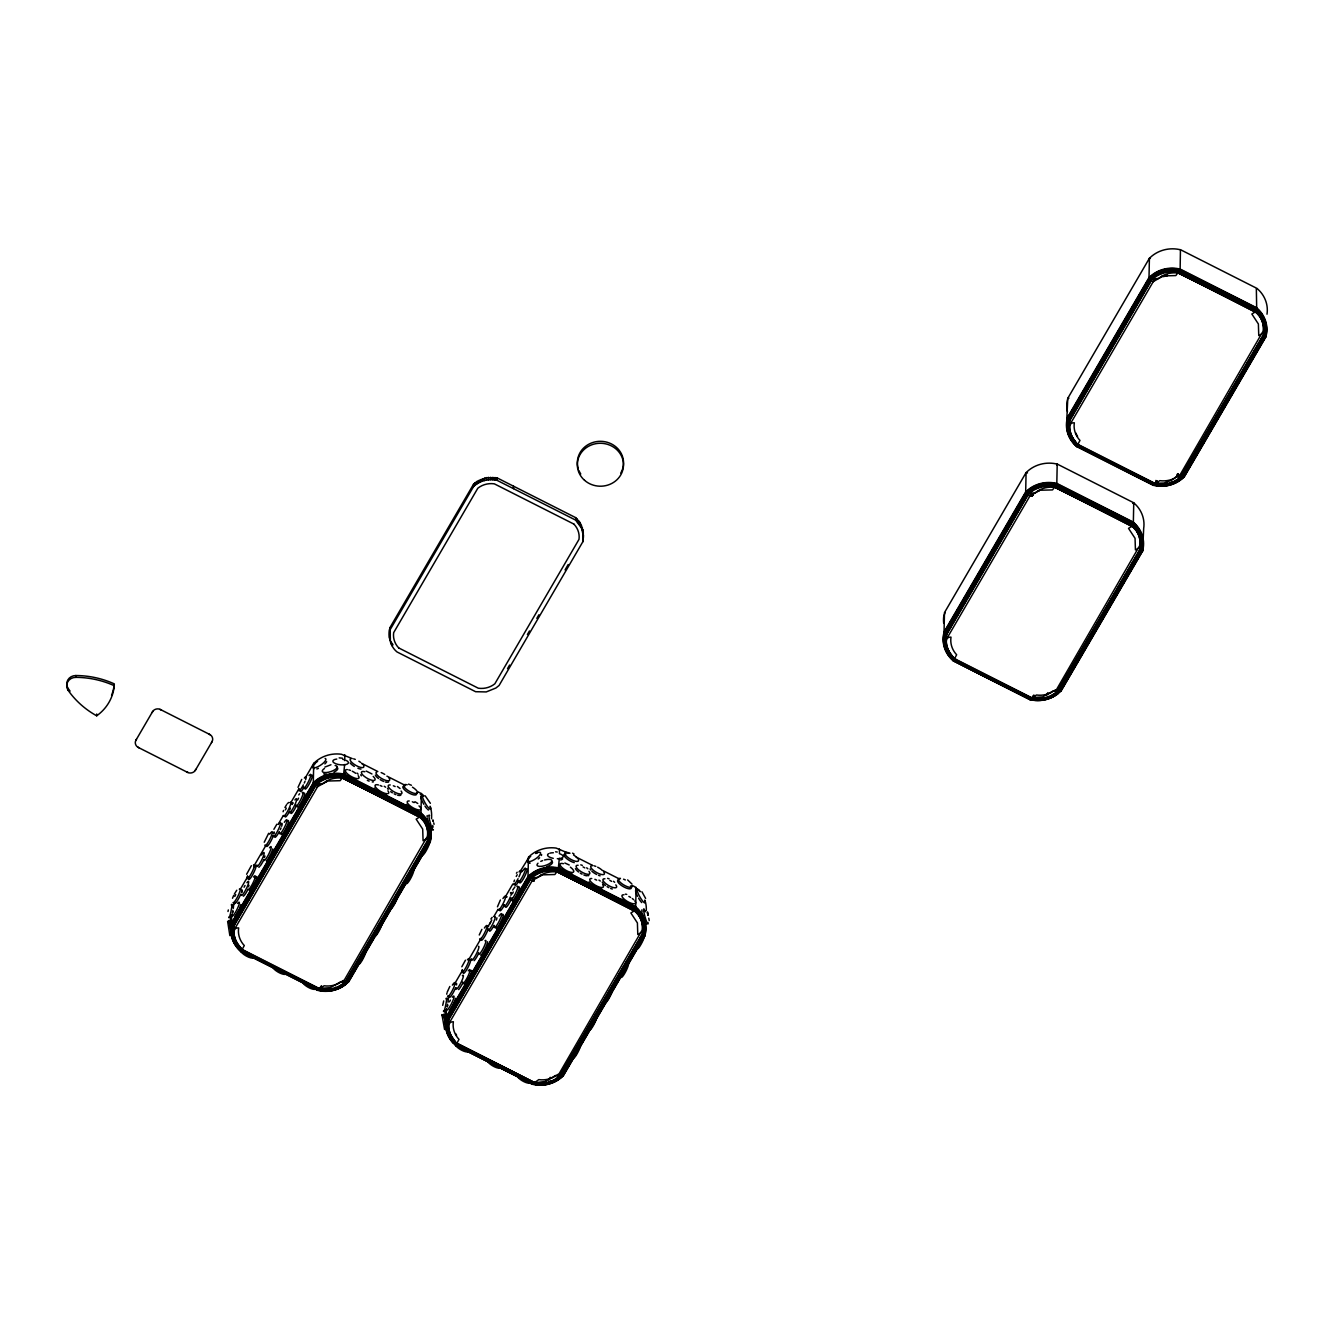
<?xml version="1.0" encoding="UTF-8"?>
<svg xmlns="http://www.w3.org/2000/svg" width="1334" height="1334" viewBox="0 0 1334 1334"><rect width="100%" height="100%" fill="white"/><g stroke="black" fill="none" stroke-linecap="round" stroke-linejoin="round"><path stroke-width="1.5" d="M389.895 627.73C388.161 636.351 389.878 646.106 396.998 651.942L475.621 691.712L486.226 691.929L495.914 688.01L499.099 685.459L582.791 541.837L583.258 531.566L579.723 522.261L575.688 517.642L497.082 477.872L486.476 477.655L476.788 481.574L473.603 484.125L389.895 627.73L390.378 639.436M583.375 537.969L583.258 531.566M68.167 690.362L68.217 688.544A9.055 8.421 1.2 0 1 75.788 675.538A88.444 82.224 1.2 0 1 114.29 683.875L114.257 685.693A45.606 42.388 1.2 0 1 96.698 715.808A87.377 81.241 1.2 0 1 68.167 690.362A9.055 8.421 1.2 0 1 75.755 677.355L75.788 675.538M96.698 715.808L96.732 713.99M231.866 915.007L231.049 925.963A31.349 29.148 1.2 0 0 238.519 949.341L240.97 951.709L317.609 990.345L318.526 988.561L321.394 989.078A28.264 26.28 1.2 0 0 344.039 982.875L346.156 980.99L427.314 841.754L427.847 839.086A28.264 26.28 1.2 0 0 423.995 821.661L419.093 816.041L340.52 777.238A28.264 26.28 1.2 0 0 317.876 783.442L315.758 785.309L313.307 782.708L313.723 763.381L316.275 761.114A31.349 29.148 1.2 0 1 341.371 754.244L352.243 758.596M232.75 932.683L233.283 926.813L316.992 783.208L320.193 780.657L329.998 776.805L340.754 777.088L420.76 817.575C426.897 822.845 430.148 831.499 428.181 839.453L344.489 983.075L337.602 987.627L329.348 989.761L320.727 989.194L240.72 948.707L234.601 940.453L232.766 931.549M232.75 930.698L232.766 929.565M233.317 936.635L233.333 935.501M234.601 940.453L234.634 939.319M236.602 944.038L236.618 942.905M237.836 945.706L236.752 942.671A28.264 26.28 1.2 0 1 234.067 927.23L234.601 924.562L231.699 922.744L313.307 782.708L315.875 780.44A31.349 29.148 1.2 0 1 340.97 773.57L344.455 774.17L420.994 812.906L423.428 815.274A31.349 29.148 1.2 0 1 430.915 838.652L430.265 841.871L348.641 981.907L345.873 984.125A31.032 28.848 1.2 0 1 321.027 990.945L317.609 990.345M239.22 947.273L239.253 946.139M240.72 948.707L240.737 947.574M318.509 781.874L320.21 779.523L320.193 780.657M327.897 777.255L327.914 776.105L330.015 775.654L329.998 776.805M324.996 989.811L325.029 988.661M327.18 989.861L327.197 988.727M329.348 989.761L329.365 988.611M335.634 988.411L335.651 987.26M344.656 764.515L343.205 778.306M344.739 760.647L344.856 754.861L344.272 755.778M342.955 984.392L342.988 983.258M344.489 983.075L344.505 981.924M389.445 638.019L389.528 629.648M389.795 639.97L389.845 637.519M391.045 643.772L391.095 641.321M391.929 645.589L391.979 643.121L393.03 644.872M430.498 830.282L430.265 841.871L426.78 841.637M446.573 1008.837L445.756 1019.793A31.349 29.148 1.2 0 0 453.226 1043.171L455.861 1045.489L532.316 1084.175L535.784 1084.575A30.632 28.481 1.2 0 0 560.313 1077.855L562.765 1075.671L644.272 935.834L644.906 932.733A30.632 28.481 1.2 0 0 637.602 909.888L635.251 907.604L558.913 868.984L555.578 868.401A30.632 28.481 1.2 0 0 531.049 875.121L528.597 877.305L447.09 1017.142L446.456 1020.243A30.632 28.481 1.2 0 0 453.76 1043.071L456.111 1045.356L532.449 1083.975L533.233 1082.391L536.118 1082.908A28.264 26.28 1.2 0 0 558.763 1076.705L560.864 1074.82L642.021 935.584L642.554 932.916A28.264 26.28 1.2 0 0 638.703 915.491L633.8 909.871L555.227 871.069A28.264 26.28 1.2 0 0 532.583 877.272L530.482 879.156L528.014 876.538L528.431 857.212L530.982 854.944A31.349 29.148 1.2 0 1 556.095 848.074L568.801 853.36M447.457 1026.513L447.991 1020.643L531.699 877.038L534.901 874.487L544.706 870.635L555.461 870.919L635.468 911.405C641.604 916.675 644.856 925.329 642.905 933.283L559.196 1076.905A28.948 26.913 1.2 0 1 536.018 1083.441L533.016 1082.908L457.128 1044.522L455.011 1042.454A28.948 26.913 1.2 0 1 448.107 1020.877L448.674 1018.075L529.932 878.656L532.133 876.705A28.948 26.913 1.2 0 1 555.328 870.352L558.329 870.869L634.217 909.271L636.335 911.322A28.948 26.913 1.2 0 1 643.238 932.916L642.671 935.701L561.414 1075.121C554.777 1081.907 544.772 1085.292 535.434 1083.025L455.428 1042.538L449.325 1034.3L447.474 1025.379M447.457 1024.529L447.474 1023.395M451.309 1037.869L451.326 1036.735M452.543 1039.536L452.576 1038.402M389.845 630.198L473.553 486.577L473.603 484.125M473.553 486.577L475.071 485.243L475.121 482.791M475.071 485.243L476.722 484.025L476.788 481.574M476.722 484.025L478.506 482.941L478.556 480.473M478.506 482.941L480.373 481.991L480.423 479.54M480.373 481.991L482.324 481.207L482.374 478.756M482.324 481.207L484.359 480.573L484.409 478.122M484.359 480.573L486.426 480.107L486.476 477.655M486.426 480.107L488.544 479.823L488.594 477.355M488.544 479.823L490.679 479.69L490.729 477.238M583.375 536.001L581.607 528.264L575.638 520.093L497.032 480.323L492.83 479.74L492.88 477.272M494.964 479.94L495.014 477.489M497.032 480.323L497.082 477.872M513.473 488.644L513.523 486.176M544.055 1083.592L544.072 1082.441M546.19 1083.308L546.223 1082.157M553.36 870.535L553.377 869.384L551.209 869.151M550.342 1082.241L550.358 1081.09M559.363 858.346L557.912 872.136M559.48 852.543L559.33 848.974M555.995 1079.456L556.011 1078.306M575.638 520.093L575.688 517.642M577.105 521.511L577.155 519.043M578.456 523.061L578.522 520.61M579.673 524.712L579.723 522.261M580.724 526.446L580.774 523.995M581.607 528.264L581.657 525.813M582.324 530.148L582.374 527.68M582.858 532.066L582.908 529.615M582.791 541.837L583.425 535.518M583.175 539.937L583.225 537.485M635.468 911.405L635.501 910.255M640.67 917.825L640.687 916.675L642.321 921.544M641.571 919.643L641.604 918.509M645.172 926.046L644.972 935.701L563.348 1075.738L560.797 1078.005A31.349 29.148 1.2 0 1 535.701 1084.876M945.106 641.904L945.656 636.035L1029.364 492.413L1032.549 489.878L1042.354 486.026L1053.11 486.31L1133.116 526.78C1139.253 532.066 1142.521 540.72 1140.553 548.674L1056.845 692.296L1049.975 696.848L1041.704 698.966L1033.083 698.399L953.076 657.929L946.973 649.675L945.122 640.754M945.106 639.92L945.122 638.769M945.673 645.856L945.689 644.706M946.973 649.675L946.99 648.524M948.958 653.26L948.991 652.109M950.192 654.927L949.108 651.876A28.264 26.28 1.2 0 1 946.44 636.451L946.973 633.767L944.055 631.949L944.472 612.623L1026.079 472.603L1028.631 470.335A31.349 29.148 1.2 0 1 1053.743 463.448L1057.212 464.065L1133.75 502.785L1136.201 505.169A31.349 29.148 1.2 0 1 1143.672 528.531L1142.621 551.092L1061.014 691.112L1058.246 693.346A31.032 28.848 1.2 0 1 1033.383 700.167M951.592 656.495L951.609 655.344M953.076 657.929L953.11 656.778M1040.253 486.476L1040.27 485.326L1042.388 484.876L1042.354 486.026M1037.368 699.033L1037.385 697.882M1039.536 699.083L1039.553 697.932M1041.704 698.966L1041.721 697.832M1047.99 697.615L1048.024 696.481M1056.845 692.296L1056.861 691.145M1068.617 429.548L1068.984 421.694L1152.676 278.072L1155.878 275.538L1165.683 271.686L1176.438 271.969L1256.445 312.439C1262.581 317.725 1265.833 326.38 1263.882 334.334L1180.173 477.956L1173.286 482.508L1165.032 484.626L1156.411 484.075L1076.405 443.588L1071.202 437.168L1068.651 428.397M1068.984 421.694L1069.001 420.56M1069.001 431.516L1069.018 430.365M1155.878 275.538L1155.911 274.387L1154.227 275.604M1161.53 272.753L1161.564 271.602L1159.58 272.386M1165.683 271.686L1165.699 270.535L1167.85 270.252L1167.817 271.402M1167.167 484.342L1167.2 483.208M1171.319 483.275L1171.335 482.141M1175.187 481.574L1175.204 480.423M1178.656 479.273L1178.672 478.122M1262.564 320.694L1262.581 319.543L1263.298 322.578M1266.033 332.883L1265.949 336.752L1184.325 476.788L1181.774 479.056A31.349 29.148 1.2 0 1 1156.678 485.926L1153.193 485.309L1076.655 446.59L1074.22 444.205A31.349 29.148 1.2 0 1 1066.733 420.844L1067.784 398.299L1149.408 258.262L1151.959 255.995A31.349 29.148 1.2 0 1 1177.072 249.125L1180.54 249.725L1257.078 288.461L1259.529 290.829A31.349 29.148 1.2 0 1 1267 314.207M647.824 915.374L647.89 914.124M647.924 913.573L647.657 912.022M431.566 818.692L431.549 817.225M647.89 914.324L647.924 913.356M433.116 821.544L433.183 820.493M228.748 917.175C229.231 921.577 233.567 900.417 231.266 904.986M443.455 1011.005C443.955 1015.407 448.274 994.247 445.973 998.816M321.561 985.809L320.644 989.111L318.526 988.561L242.838 950.275C237.185 946.973 228.481 927.18 238.653 927.914A23.645 21.978 1.2 0 0 244.289 945.539L242.054 949.708L236.101 941.454M557.128 871.469L554.877 871.819A24.145 22.445 1.2 0 0 540.97 875.037L537.619 877.322L533.867 877.839L534.217 880.807L531.666 880.89L542.354 874.854L554.877 874.52L557.128 871.469L636.351 912.189A24.145 22.445 1.2 0 1 642.104 930.182L557.762 1076.104L555.661 1075.487L544.972 1081.507L534.367 1082.808L457.545 1044.105C451.909 1040.62 443.171 1021.611 453.36 1021.744A23.645 21.978 1.2 0 0 458.996 1039.369L456.762 1043.555L450.809 1035.284M1033.933 695.014L1033.016 698.332L1030.882 697.782L955.194 659.496C949.491 656.028 940.87 636.451 951.009 637.135A23.645 21.978 1.2 0 0 956.645 654.761L954.427 658.929L948.457 650.659M229.865 935.618L227.614 921.294M444.572 1029.464L441.954 1014.557L442.605 1016.158M446.356 1029.181L443.722 1014.274L446.006 1025.029M645.289 923.461L644.956 925.963M445.406 1009.971L445.189 1012.873L446.34 1009.871M430.232 832.133L430.398 831.099M446.74 994.18L446.907 993.18M230.965 914.407L230.482 919.043L231.632 916.041M233.283 908.421L233.767 903.785L232.616 906.77M447.991 1002.251L448.474 997.615L447.724 999.183M320.894 986.326L319.827 988.377L330.265 987.677L340.937 981.641L343.055 982.274L343.388 980.49L338.219 983.692A24.145 22.445 1.2 0 1 324.062 985.793L319.66 988.978M557.762 1076.104L558.096 1074.32L552.926 1077.522A24.145 22.445 1.2 0 1 538.769 1079.623L534.367 1082.808M1033.25 695.548L1032.182 697.582L1042.621 696.898L1053.31 690.862L1055.411 691.496L1055.761 689.695L1050.592 692.913A24.145 22.445 1.2 0 1 1036.418 694.997L1032.016 698.182M563.348 1075.738L560.413 1074.57L641.487 935.467L644.972 935.701L645.623 932.483A31.349 29.148 1.2 0 0 638.136 909.104L635.701 906.736L559.163 868L555.678 867.4A31.349 29.148 1.2 0 0 530.582 874.27L528.014 876.538L446.406 1016.575L449.325 1018.392L448.774 1021.06A28.264 26.28 1.2 0 0 451.459 1036.501L452.643 1038.486M1184.325 476.788L1181.39 475.621L1262.464 336.518L1265.949 336.752L1266.6 333.517A31.349 29.148 1.2 0 0 1259.113 310.155L1256.678 307.77L1180.14 269.051L1176.655 268.434A31.349 29.148 1.2 0 0 1151.559 275.321L1149.008 277.589L1067.383 417.609L1070.302 419.443L1069.751 422.111A28.264 26.28 1.2 0 0 1072.436 437.535L1077.755 444.589L1079.973 440.42A23.645 21.978 1.2 0 1 1074.337 422.795C1064.165 422.061 1072.886 441.837 1078.522 445.156L1154.21 483.442L1156.328 483.992L1157.245 480.69M227.997 911.506L228.314 909.955M232.5 912.356L232.916 910.355M442.705 1005.336L443.705 1000.934M447.207 1006.186L447.624 1004.185M497.449 906.82L500.383 900M343.055 982.274L427.397 836.351A24.145 22.445 1.2 0 0 421.644 818.359L342.421 777.639L340.17 780.69L327.647 781.024L316.958 787.06L319.159 784.008L322.911 783.492L326.263 781.207A24.145 22.445 1.2 0 1 340.17 777.989L342.421 777.639M1055.411 691.496L1139.753 545.573A24.145 22.445 1.2 0 0 1134 527.58L1054.794 486.843L1052.526 489.911L1040.003 490.228L1029.331 496.265L1031.515 493.23L1035.267 492.713L1038.619 490.428A24.145 22.445 1.2 0 1 1052.543 487.21L1054.794 486.843M1156.578 481.207L1155.511 483.258L1163.898 483.041L1171.719 480.19L1176.638 476.521L1178.739 477.155L1263.081 331.232A24.145 22.445 1.2 0 0 1257.328 313.24L1178.105 272.503L1175.854 275.571L1163.331 275.905L1152.659 281.924L1154.844 278.889L1158.596 278.372L1161.947 276.088A24.145 22.445 1.2 0 1 1175.854 272.87L1178.105 272.503M264.232 842.238L268.668 833.283M298.016 787.36L301.717 779.406M136.485 739.253L135.384 741.637A6.086 5.67 1.2 0 0 136.935 746.49L139.27 747.94M211.489 742.638L212.59 740.253A6.086 5.67 1.2 0 0 211.039 735.384L208.704 733.95M1055.561 487.51L1056.811 483.392L1057.212 464.065L1056.628 464.999M1178.889 273.187L1180.14 269.051L1180.44 249.825M1177.639 473.67L1176.638 476.521L1177.822 473.803M232.516 898.266L233.65 895.498M246.623 874.254L251.359 865.666M283.091 811.722L283.575 810.422M447.224 992.096L449.841 986.476M479.256 935.001L481.874 929.381M1178.339 473.87L1178.739 477.155L1179.073 475.371L1173.903 478.572A24.145 22.445 1.2 0 1 1159.746 480.657L1155.344 483.858L1156.328 483.992L1155.894 480.44M461.814 966.783L465.449 960.197M548.891 1080.09L550.175 1077.305M1046.54 695.481L1047.824 692.679M273.887 829.314L276.872 824.195M152.043 712.556L153.593 710.405A6.086 5.67 1.2 0 1 158.813 708.971L161.381 710.005M195.931 769.318L194.38 771.486A6.086 5.67 1.2 0 1 189.161 772.92L186.593 771.886M234.35 894.08L236.752 890.245M284.926 807.52L286.493 804.836M1061.014 691.112L1058.079 689.961L1139.153 550.859L1142.621 551.092L1143.271 547.857A31.349 29.148 1.2 0 0 1135.801 524.495L1133.35 522.111L1056.811 483.392L1053.326 482.775A31.349 29.148 1.2 0 0 1028.231 489.661L1025.679 491.929L944.055 631.949L943.405 635.184A31.349 29.148 1.2 0 0 950.892 658.546L953.326 660.93L1029.865 699.65L1030.882 697.782L1033.767 698.299A28.264 26.28 1.2 0 0 1056.411 692.079L1058.512 690.212L1139.67 550.975L1140.22 548.291A28.264 26.28 1.2 0 0 1136.351 530.882L1131.449 525.246L1052.876 486.46A28.264 26.28 1.2 0 0 1030.232 492.663L1028.13 494.53L1025.679 491.929L1026.079 472.603L1027.514 472.97M135.718 740.57L152.81 711.239M195.164 770.635L212.256 741.32M240.47 889.061L247.79 876.488M254.077 865.716L265.583 845.973M278.139 824.429L283.375 815.458M290.695 802.885L299.066 788.527M305.353 777.755L313.723 763.381L315.141 763.765M235.351 927.78L319.159 784.008M507.52 668.651L509.605 665.049M527.397 634.534L529.481 630.949M536.818 618.376L538.903 614.791M565.066 569.901L568.201 564.515M345.706 980.74L348.391 981.907L429.965 841.954L430.599 838.786A31.032 28.848 1.2 0 0 423.195 815.658L420.794 813.306L344.339 774.637L340.92 774.037A31.032 28.848 1.2 0 0 316.075 780.84L313.557 783.075L231.999 923.011L231.349 926.196A31.032 28.848 1.2 0 0 238.753 949.324L241.154 951.659L243.522 950.091L242.288 949.441M454.144 984.675L462.514 970.318M468.784 959.546L481.341 938.002M487.627 927.23L491.812 920.06M493.897 916.458L498.082 909.288M505.403 896.715L512.74 884.142M520.06 871.586L529.014 857.278M450.058 1021.611L533.867 877.839L531.666 880.89L534.217 880.807M1071.035 422.661L1154.844 278.889M947.707 637.002L1031.515 493.23L1031.866 496.198M1060.747 691.112L1142.321 551.175L1142.955 547.991A31.032 28.848 1.2 0 0 1135.551 524.862L1133.15 522.528L1056.695 483.842L1053.293 483.242A31.032 28.848 1.2 0 0 1028.431 490.062L1025.929 492.279L944.355 632.233L943.722 635.401A31.032 28.848 1.2 0 0 951.125 658.529L953.527 660.88L1029.965 699.55L1033.433 699.95A30.632 28.481 1.2 0 0 1057.979 693.23L1060.43 691.062L1141.937 551.209L1142.554 548.107A30.632 28.481 1.2 0 0 1135.251 525.279L1132.899 522.995L1056.561 484.375L1053.226 483.775A30.632 28.481 1.2 0 0 1028.697 490.512L1026.246 492.68L944.739 632.533L944.105 635.634A30.632 28.481 1.2 0 0 951.409 658.462L953.76 660.747L1030.098 699.366M512.656 890.061L514.957 886.877M532.316 1084.175L455.678 1045.539L458.229 1043.922L535.351 1082.941L534.384 1082.691M1153.293 485.209L1154.21 483.442L1157.095 483.959A28.264 26.28 1.2 0 0 1179.74 477.739L1181.841 475.871L1262.998 336.635L1263.531 333.967A28.264 26.28 1.2 0 0 1259.68 316.542L1254.777 310.922L1176.204 272.119A28.264 26.28 1.2 0 0 1153.56 278.322L1151.459 280.19L1149.008 277.589L1149.408 258.262L1150.375 258.446M298.766 794.914L299.6 793.763M418.743 816.525L420.994 812.906L421.394 793.58L417.759 791.746M516.425 873.236L517.142 872.236M490.862 919.043L492.196 917.325M633.45 910.355L635.701 906.736L636.101 887.41L632.466 885.576M1254.427 311.389L1256.678 307.77L1256.345 288.844M1131.099 525.729L1133.35 522.111L1133.75 502.785L1132.683 503.468M287.21 803.835L288.644 802.468M1031.582 495.998L1033.083 494.681L1030.849 494.914M420.327 794.264L421.394 793.58L423.828 795.964M635.368 887.81L638.552 889.795A31.349 29.148 1.2 0 1 640.237 891.746A7.854 1.567 60.4 0 0 637.352 891.229A7.854 1.567 60.4 0 0 642.905 901.35A7.854 1.567 60.4 0 0 644.822 900.05M419.927 816.842L416.158 819.143L422.695 829.098L423.078 840.737L426.847 838.502M1255.611 311.722L1251.859 314.024L1258.379 323.979L1258.762 335.618L1262.548 333.367M535.851 853.577L537.619 852.493M1132.283 526.046L1128.531 528.364L1135.051 538.319L1135.434 549.958L1139.219 547.707M634.634 910.672L630.882 912.973L637.402 922.928L637.785 934.567L641.571 932.333M324.896 767.05L330.965 764.766M1076.655 446.59L1079.206 444.972L1077.972 444.322M1163.431 276.371L1167.4 275.288L1165.382 275.421M953.326 660.93L955.878 659.313L954.644 658.663M945.156 612.506L943.822 615.858A31.349 29.148 1.2 0 0 943.722 623.378M1163.331 275.905L1165.382 275.738M1161.347 276.538L1162.564 276.455M1038.019 490.862L1039.236 490.779M325.663 781.657L326.88 781.574M540.37 875.488L541.587 875.404M1068.951 398.166L1067.784 398.299L1067.133 401.517A31.349 29.148 1.2 0 0 1067.467 411.522M490.679 479.69L492.83 479.74M339.153 757.879L342.521 758.212M555.561 851.792L557.245 852.042M231.582 935.851L229.014 920.443L231.299 931.199M1029.865 699.65L1033.35 700.267A31.349 29.148 1.2 0 0 1058.446 693.38M532.216 1084.275L535.734 1084.775A31.032 28.848 1.2 0 0 560.597 1077.955L563.098 1075.738L644.672 935.784L645.306 932.616A31.032 28.848 1.2 0 0 637.902 909.488L635.501 907.137L559.046 868.467L555.628 867.867A31.032 28.848 1.2 0 0 530.782 874.67L528.264 876.905L446.707 1016.841L446.056 1020.026A31.032 28.848 1.2 0 0 453.46 1043.155M625.363 894.13L626.747 894.397M1032.032 698.066L1033.016 698.332L1032.182 697.582M319.676 988.861L320.644 989.111L319.827 988.377M580.774 864.849L582.324 865.349M607.587 878.339L609.138 878.839M408.554 784.125L411.439 785.259M366.216 771.052L371.969 773.97M564.849 863.015L569.218 864.982M1070.302 419.443L1151.459 280.19M946.973 633.767L1028.13 494.53M449.325 1018.392L530.482 879.156M234.601 924.562L315.758 785.309M1249.241 307.637L1256.478 311.306M576.188 857.095L592.529 865.366M601.601 869.951L619.76 879.139M361.481 763.265L377.822 771.536M386.893 776.121L405.052 785.309M159.963 709.288L210.122 734.667M137.852 747.223L188.011 772.603M456.995 1043.271L458.229 1043.922M1155.461 483.525L1156.328 483.992L1155.511 483.258M1032.149 697.865L1033.016 698.332M319.776 988.661L320.644 989.111M572.569 853.143L574.054 853.977M414.924 801.701L417.792 803.485M425.196 795.831L430.382 803.318M627.63 879.923L631.932 884.025M598.933 880.09L600.317 881.024M397.399 786.51L400.067 788.544M384.225 786.26L385.609 787.193M613.49 881.29L614.674 882.274M586.677 867.8L587.86 868.784M573.937 524.112L494.347 483.842A20.56 19.11 1.2 0 0 477.822 488.211L393.663 632.649A20.56 19.11 1.2 0 0 398.716 647.924M398.699 647.924L478.306 688.211A20.56 19.11 1.2 0 0 494.831 683.825L578.989 539.386A20.56 19.11 1.2 0 0 573.92 524.129M1076.838 446.54L1074.437 444.205A31.032 28.848 1.2 0 1 1067.033 421.06L1067.684 417.892L1149.241 277.939L1151.759 275.721A31.032 28.848 1.2 0 1 1176.605 268.901L1180.023 269.501L1256.478 308.187L1258.879 310.522A31.032 28.848 1.2 0 1 1266.283 333.667L1265.649 336.835L1184.075 476.788L1181.574 479.006A31.032 28.848 1.2 0 1 1156.711 485.826M357.078 773.086L358.112 774.187M452.726 1038.602L455.278 1042.104M641.904 891.712L645.606 898.416M1071.786 436.318L1073.703 439.92M647.14 912.356L648.024 915.157M432.866 819.86L433.317 821.327M433.733 822.861L434.084 824.329M1076.255 443.138L1074.87 441.271M952.926 657.479L950.375 653.977M240.57 948.257L239.186 946.39M648.791 918.159L649.224 920.56M543.738 1083.792A7.854 2.751 -17.7 0 1 540.37 1083.958M580.74 1044.739A7.854 1.334 -63.2 0 1 576.938 1054.043A7.854 1.334 -63.2 0 1 573.27 1057.562M578.622 1046.24A7.854 1.334 -63.2 0 1 578.006 1047.857M576.321 1051.492A7.854 1.334 -63.2 0 1 575.354 1053.243M573.487 1056.061A7.854 1.334 -63.2 0 1 572.736 1056.928M544.539 859.98A7.854 2.751 -17.7 0 1 551.876 861.33A7.854 2.751 -17.7 0 1 541.837 866.283A7.854 2.751 -17.7 0 1 537.986 863.215M540.77 861.397A7.854 2.751 -17.7 0 1 542.588 860.613M551.542 861.247A7.854 2.751 -17.7 0 1 546.873 866.733M601.701 1007.57A7.854 1.334 -63.2 0 1 600.784 1009.404M598.849 1012.723A7.854 1.334 -63.2 0 1 597.949 1013.973M569.501 1061.931A7.854 1.334 -63.2 0 1 568.551 1063.498M596.915 1016.691A7.854 1.334 -63.2 0 1 593.113 1025.996A7.854 1.334 -63.2 0 1 589.445 1029.514M592.496 1023.445A7.854 1.334 -63.2 0 1 591.529 1025.196M612.523 990.312A7.854 1.334 -63.2 0 1 608.871 998.649A7.854 1.334 -63.2 0 1 605.303 1002.701M607.287 997.849A7.854 1.334 -63.2 0 1 606.32 999.416M644.055 934.984A7.854 1.334 -63.2 0 1 641.22 944.005A7.854 1.334 -63.2 0 1 637.202 947.423M639.136 944.055A7.854 1.334 -63.2 0 1 638.169 945.623M627.497 963.882A7.854 1.334 -63.2 0 1 626.613 969.751A7.854 1.334 -63.2 0 1 621.177 977.405M625.813 967.167A7.854 1.334 -63.2 0 1 621.294 975.371M620.527 976.238A7.854 1.334 -63.2 0 1 619.943 976.655M559.296 853.627A7.854 2.885 6.1 0 1 563.081 856.862A7.854 2.885 6.1 0 1 557.295 858.729M553.26 858.346A7.854 2.885 6.1 0 1 548.607 853.66M549.858 853.176A7.854 2.885 6.1 0 1 553.377 852.76M562.681 858.896A7.854 2.885 6.1 0 1 560.647 859.996M535.768 853.21A7.854 2.435 -33.4 0 1 540.42 854.06A7.854 2.435 -33.4 0 1 532.199 860.764A7.854 2.435 -33.4 0 1 527.53 859.913M528.214 858.829A7.854 2.435 -33.4 0 1 530.682 856.378M541.621 854.61A7.854 2.435 -33.4 0 1 541.371 855.494M539.62 857.762A7.854 2.435 -33.4 0 1 538.219 859.013M530.148 863.148A7.854 2.435 -33.4 0 1 529.098 863.165M528.447 862.848A7.854 2.435 -33.4 0 1 528.481 861.347M445.139 1018.776A7.854 1.267 66.8 0 1 444.222 1014.79M444.339 1014.274A7.854 1.267 66.8 0 1 445.222 1014.69M446.273 1016.425A7.854 1.267 66.8 0 1 446.323 1013.523M530.448 1082.808A7.854 2.568 30.2 0 1 523.745 1081.574A7.854 2.568 30.2 0 1 517.108 1076.054M529.498 1081.724A7.854 2.568 30.2 0 1 528.064 1081.457M526.38 1080.907A7.854 2.568 30.2 0 1 524.596 1080.09M521.16 1077.955A7.854 2.568 30.2 0 1 519.726 1076.771M570.402 867.167A7.854 2.568 30.2 0 1 572.136 872.469A7.854 2.568 30.2 0 1 561.564 867.117A7.854 2.568 30.2 0 1 563.498 863.682M571.986 873.87A7.854 2.568 30.2 0 1 570.869 873.92M567.767 873.103A7.854 2.568 30.2 0 1 565.966 872.286M560.013 867.817A7.854 2.568 30.2 0 1 559.129 865.916M634.801 900.884A7.854 2.568 30.2 0 1 632.7 903.668A7.854 2.568 30.2 0 1 623.462 898.482A7.854 2.568 30.2 0 1 623.945 894.797M628.848 896.415A7.854 2.568 30.2 0 1 630.632 897.415M632.283 898.549A7.854 2.568 30.2 0 1 633.717 899.733M631.332 905.036A7.854 2.568 30.2 0 1 629.648 904.469M627.864 903.668A7.854 2.568 30.2 0 1 621.911 899.199M631.982 885.493A7.854 2.568 30.2 0 1 623.445 884.759A7.854 2.568 30.2 0 1 620.46 878.356M623.562 879.173A7.854 2.568 30.2 0 1 625.363 879.973M630.448 885.926A7.854 2.568 30.2 0 1 624.379 887.227A7.854 2.568 30.2 0 1 618.492 879.873M615.791 884.859A7.854 2.568 30.2 0 1 613.69 887.66A7.854 2.568 30.2 0 1 604.452 882.458A7.854 2.568 30.2 0 1 604.936 878.773M609.838 880.39A7.854 2.568 30.2 0 1 611.622 881.39M612.323 889.011A7.854 2.568 30.2 0 1 610.639 888.461M608.854 887.644A7.854 2.568 30.2 0 1 607.07 886.643M605.403 885.509A7.854 2.568 30.2 0 1 602.234 882.124M467.85 1051.892A7.854 2.568 30.2 0 1 460.063 1049.308A7.854 2.568 30.2 0 1 454.994 1043.938M466.166 1050.208A7.854 2.568 30.2 0 1 459.263 1046.706M578.406 859.546A7.854 2.568 30.2 0 1 573.453 860.613A7.854 2.568 30.2 0 1 565.032 854.294A7.854 2.568 30.2 0 1 570.002 853.226M573.57 855.027A7.854 2.568 30.2 0 1 577.739 858.496M574.27 862.648A7.854 2.568 30.2 0 1 563.965 854.894M564.215 854.277A7.854 2.568 30.2 0 1 566.016 853.877M500.734 1067.834A7.854 2.568 30.2 0 1 492.246 1065.599A7.854 2.568 30.2 0 1 487.427 1059.58M500.9 1066.7A7.854 2.568 30.2 0 1 491.446 1062.998M490.012 1061.814A7.854 2.568 30.2 0 1 488.928 1060.647M602.618 884.609A7.854 2.568 30.2 0 1 600.517 887.393A7.854 2.568 30.2 0 1 591.279 882.208A7.854 2.568 30.2 0 1 591.762 878.506M594.881 879.323A7.854 2.568 30.2 0 1 596.665 880.14M601.701 888.961A7.854 2.568 30.2 0 1 597.465 888.194M593.897 886.376A7.854 2.568 30.2 0 1 592.246 885.259M589.728 882.908A7.854 2.568 30.2 0 1 589.061 881.874M588.978 871.369A7.854 2.568 30.2 0 1 586.877 874.17A7.854 2.568 30.2 0 1 577.639 868.984A7.854 2.568 30.2 0 1 578.122 865.282M583.025 866.9A7.854 2.568 30.2 0 1 584.809 867.9M588.761 875.387A7.854 2.568 30.2 0 1 588.061 875.738M586.943 875.788A7.854 2.568 30.2 0 1 583.842 874.971M582.041 874.154A7.854 2.568 30.2 0 1 580.257 873.153M578.606 872.019A7.854 2.568 30.2 0 1 575.421 868.634M603.602 871.702A7.854 2.568 30.2 0 1 601.501 874.487A7.854 2.568 30.2 0 1 592.263 869.301A7.854 2.568 30.2 0 1 592.746 865.599M594.197 865.866A7.854 2.568 30.2 0 1 595.864 866.416M597.649 867.217A7.854 2.568 30.2 0 1 601.1 869.351M600.133 875.838A7.854 2.568 30.2 0 1 598.466 875.287M596.682 874.47A7.854 2.568 30.2 0 1 591.812 871.169M590.729 870.001A7.854 2.568 30.2 0 1 590.045 868.968M641.704 902.584A7.854 1.567 60.4 0 1 638.569 898.149M637.585 896.365A7.854 1.567 60.4 0 1 636.835 890.512M510.388 892.913A7.854 1.334 -63.2 0 1 510.905 895.381M510.305 896.998A7.854 1.334 -63.2 0 1 505.786 905.202A7.854 1.334 -63.2 0 1 504.102 904.936M511.889 897.799A7.854 1.334 -63.2 0 1 507.804 905.419A7.854 1.334 -63.2 0 1 505.553 906.703M519.059 871.886A7.854 1.334 -63.2 0 1 518.959 876.888M518.059 878.722A7.854 1.334 -63.2 0 1 513.407 884.008M513.94 881.691A7.854 1.334 -63.2 0 1 514.54 880.073M516.241 876.455A7.854 1.334 -63.2 0 1 517.208 874.704M518.676 881.29A7.854 1.334 -63.2 0 1 515.141 883.842M521.411 871.819A7.854 1.334 -63.2 0 1 522.361 871.452M504.419 904.952A7.854 1.334 -63.2 0 1 499.917 909.271M506.186 897.248A7.854 1.334 -63.2 0 1 507.137 896.882M502.935 898.566A7.854 1.334 -63.2 0 1 505.586 897.215A7.854 1.334 -63.2 0 1 501.534 906.47A7.854 1.334 -63.2 0 1 498.182 909.438M522.845 870.702A7.854 1.334 -63.2 0 1 525.413 869.718A7.854 1.334 -63.2 0 1 520.794 879.606A7.854 1.334 -63.2 0 1 518.226 880.607M526.096 869.384A7.854 1.334 -63.2 0 1 524.329 877.088A7.854 1.334 -63.2 0 1 519.826 881.407M648.007 922.411A7.854 0.884 74.7 0 1 645.172 917.375A7.854 0.884 74.7 0 1 644.272 909.388M644.756 910.388A7.854 0.884 74.7 0 1 645.306 911.789M646.323 923.862A7.854 0.884 74.7 0 1 645.156 922.878M644.022 919.76A7.854 0.884 74.7 0 1 643.455 917.842M642.921 915.858A7.854 0.884 74.7 0 1 642.454 913.957M642.121 912.239A7.854 0.884 74.7 0 1 641.854 909.855M494.264 916.825A7.854 1.334 -63.2 0 1 492.479 924.529A7.854 1.334 -63.2 0 1 487.977 928.831M489.761 924.095A7.854 1.334 -63.2 0 1 490.662 922.261M496.898 917.792A7.854 1.334 -63.2 0 1 496.365 920.093M494.064 925.329A7.854 1.334 -63.2 0 1 489.428 930.615M467.367 959.863A7.854 1.334 -63.2 0 1 468.651 961.464A7.854 1.334 -63.2 0 1 463.515 971.269A7.854 1.334 -63.2 0 1 462.231 969.668M469.718 959.796A7.854 1.334 -63.2 0 1 467.934 967.5A7.854 1.334 -63.2 0 1 463.432 971.819M499.049 916.141A7.854 1.334 -63.2 0 1 501.617 915.141A7.854 1.334 -63.2 0 1 496.998 925.029A7.854 1.334 -63.2 0 1 494.43 926.029M502.284 914.807A7.854 1.334 -63.2 0 1 500.517 922.511A7.854 1.334 -63.2 0 1 496.015 926.83M516.875 886.526A7.854 1.334 -63.2 0 1 515.091 894.23A7.854 1.334 -63.2 0 1 510.588 898.549M512.373 893.797A7.854 1.334 -63.2 0 1 513.273 891.962M518.459 887.327A7.854 1.334 -63.2 0 1 516.675 895.031A7.854 1.334 -63.2 0 1 512.173 899.349M462.381 975.638A7.854 1.334 -63.2 0 1 460.614 983.341A7.854 1.334 -63.2 0 1 456.111 987.66M462.198 984.159A7.854 1.334 -63.2 0 1 458.596 989.595M645.039 900.717A31.349 29.148 1.2 0 1 646.29 910.655M456.612 1035.251A23.595 21.944 1.2 0 1 455.628 1033.6M452.309 997.265A7.854 1.334 -63.2 0 1 452.193 1002.268A7.854 1.334 -63.2 0 1 446.64 1009.388M447.173 1007.087A7.854 1.334 -63.2 0 1 447.79 1005.469M449.475 1001.851A7.854 1.334 -63.2 0 1 450.442 1000.083M455.561 998.332A7.854 1.334 -63.2 0 1 449.291 1010.355M468.251 970.869A7.854 1.334 -63.2 0 1 469.685 971.986A7.854 1.334 -63.2 0 1 464.982 981.474A7.854 1.334 -63.2 0 1 462.731 982.024M470.602 970.802A7.854 1.334 -63.2 0 1 469.285 977.589A7.854 1.334 -63.2 0 1 464.165 983.792M484.976 940.787A7.854 1.334 -63.2 0 1 483.191 948.491A7.854 1.334 -63.2 0 1 478.689 952.809M487.61 941.754A7.854 1.334 -63.2 0 1 482.841 952.626M481.941 953.877A7.854 1.334 -63.2 0 1 480.607 955.161M484.392 928.03A7.854 1.334 -63.2 0 1 487.043 926.663A7.854 1.334 -63.2 0 1 482.975 935.918A7.854 1.334 -63.2 0 1 479.64 938.886M488.161 929.164A7.854 1.334 -63.2 0 1 483.925 937.735A7.854 1.334 -63.2 0 1 481.224 939.686M488.227 926.28A7.854 1.334 -63.2 0 1 488.577 926.346M455.611 983.808A7.854 1.334 -63.2 0 1 456.511 984.942M455.528 987.894A7.854 1.334 -63.2 0 1 451.009 996.098A7.854 1.334 -63.2 0 1 449.325 995.831M452.359 985.126A7.854 1.334 -63.2 0 1 455.011 983.775A7.854 1.334 -63.2 0 1 450.942 993.013A7.854 1.334 -63.2 0 1 447.59 995.998M478.489 946.306A7.854 1.334 -63.2 0 1 475.654 955.327A7.854 1.334 -63.2 0 1 471.636 958.746M478.623 953.393A7.854 1.334 -63.2 0 1 474.12 960.68M1031.866 496.198A23.595 21.944 1.2 0 1 1033.316 494.914M1163.565 276.655A23.595 21.944 1.2 0 1 1167.467 275.588M1077.589 436.301A23.595 21.944 1.2 0 1 1075.771 432.916M75.755 677.355A88.444 82.224 1.2 0 1 114.257 685.693M113.924 686.793A45.606 42.388 1.2 0 1 111.556 695.331M70.085 691.095A87.377 81.241 1.2 0 1 68.217 688.544M365.883 951.876A7.854 1.334 -63.2 0 1 361.747 961.03A7.854 1.334 -63.2 0 1 358.546 963.732M363.915 952.409A7.854 1.334 -63.2 0 1 363.298 954.027M361.614 957.662A7.854 1.334 -63.2 0 1 359.68 960.98M358.779 962.231A7.854 1.334 -63.2 0 1 358.012 963.098M335.134 765.533A7.854 2.751 -17.7 0 1 335.051 769.618A7.854 2.751 -17.7 0 1 324.395 772.536A7.854 2.751 -17.7 0 1 324.495 768.451M336.835 767.417A7.854 2.751 -17.7 0 1 334 772.119M326.463 774.187A7.854 2.751 -17.7 0 1 323.728 773.87M386.977 913.74A7.854 1.334 -63.2 0 1 386.076 915.574M384.142 918.893A7.854 1.334 -63.2 0 1 383.242 920.143M382.474 921.01A7.854 1.334 -63.2 0 1 381.908 921.444M382.058 923.828A7.854 1.334 -63.2 0 1 377.922 932.983A7.854 1.334 -63.2 0 1 374.737 935.684M378.706 927.78A7.854 1.334 -63.2 0 1 376.822 931.365M374.954 934.184A7.854 1.334 -63.2 0 1 374.204 935.051M397.949 895.514A7.854 1.334 -63.2 0 1 393.663 905.636A7.854 1.334 -63.2 0 1 390.629 907.37M393.53 902.268A7.854 1.334 -63.2 0 1 392.563 904.018M429.815 841.737A7.854 1.334 -63.2 0 1 426.013 851.042A7.854 1.334 -63.2 0 1 422.344 854.56M425.396 848.474A7.854 1.334 -63.2 0 1 423.462 851.792M413.723 869.685A7.854 1.334 -63.2 0 1 410.038 879.523A7.854 1.334 -63.2 0 1 406.503 882.074M412.106 870.385A7.854 1.334 -63.2 0 1 411.706 871.719M411.105 873.336A7.854 1.334 -63.2 0 1 404.886 882.774M346.19 760.397A7.854 2.885 6.1 0 1 345.606 764.615A7.854 2.885 6.1 0 1 334.2 762.965A7.854 2.885 6.1 0 1 336.768 759.046M342.705 759.313A7.854 2.885 6.1 0 1 344.589 759.796M325.096 758.412A7.854 2.435 -33.4 0 1 320.077 765.516A7.854 2.435 -33.4 0 1 312.823 766.083M313.507 764.999A7.854 2.435 -33.4 0 1 317.592 761.347M326.663 761.664A7.854 2.435 -33.4 0 1 324.896 763.932M318.426 768.367A7.854 2.435 -33.4 0 1 316.825 768.984M313.74 769.001A7.854 2.435 -33.4 0 1 313.773 767.517M230.432 924.946A7.854 1.267 66.8 0 1 230.515 920.86M231.549 922.594A7.854 1.267 66.8 0 1 231.616 919.693M315.041 989.311A7.854 2.568 30.2 0 1 308.121 987.26A7.854 2.568 30.2 0 1 302.401 982.224M315.891 987.844A7.854 2.568 30.2 0 1 314.791 987.894M313.357 987.627A7.854 2.568 30.2 0 1 306.436 984.125M358.196 775.688A7.854 2.568 30.2 0 1 356.095 778.472A7.854 2.568 30.2 0 1 346.857 773.286A7.854 2.568 30.2 0 1 347.34 769.585M348.774 769.851A7.854 2.568 30.2 0 1 350.458 770.402M352.243 771.202A7.854 2.568 30.2 0 1 355.694 773.336M354.727 779.823A7.854 2.568 30.2 0 1 353.06 779.273M351.259 778.456A7.854 2.568 30.2 0 1 347.824 776.321M345.306 773.987A7.854 2.568 30.2 0 1 344.639 772.953M420.977 808.971A7.854 2.568 30.2 0 1 411.372 806.803A7.854 2.568 30.2 0 1 409.238 800.967M412.339 801.784A7.854 2.568 30.2 0 1 414.14 802.584M418.993 805.903A7.854 2.568 30.2 0 1 420.76 808.104M419.159 811.422A7.854 2.568 30.2 0 1 413.156 809.838M411.372 808.838A7.854 2.568 30.2 0 1 406.536 804.319M412.439 787.143A7.854 2.568 30.2 0 1 416.542 793.513A7.854 2.568 30.2 0 1 405.669 788.611A7.854 2.568 30.2 0 1 407.187 784.792M416.408 793.13A7.854 2.568 30.2 0 1 407.887 792.396A7.854 2.568 30.2 0 1 404.886 785.993M401.084 791.029A7.854 2.568 30.2 0 1 398.983 793.83A7.854 2.568 30.2 0 1 389.728 788.627A7.854 2.568 30.2 0 1 390.228 784.942M393.33 785.759A7.854 2.568 30.2 0 1 395.131 786.56M400.867 795.047A7.854 2.568 30.2 0 1 397.599 795.181M395.931 794.63A7.854 2.568 30.2 0 1 394.147 793.813M392.363 792.813A7.854 2.568 30.2 0 1 390.695 791.679M388.194 789.344A7.854 2.568 30.2 0 1 387.527 788.294M254.094 957.095A7.854 2.568 30.2 0 1 246.24 956.011A7.854 2.568 30.2 0 1 240.537 949.474M252.893 956.628A7.854 2.568 30.2 0 1 243.122 951.692M363.698 765.716A7.854 2.568 30.2 0 1 356.045 765.499A7.854 2.568 30.2 0 1 351.059 758.612M353.61 758.846A7.854 2.568 30.2 0 1 355.278 759.396M358.863 761.197A7.854 2.568 30.2 0 1 360.513 762.331M361.948 763.515A7.854 2.568 30.2 0 1 363.031 764.665M360.997 769.084A7.854 2.568 30.2 0 1 357.879 768.267M354.31 766.45A7.854 2.568 30.2 0 1 350.142 762.981M285.326 974.354A7.854 2.568 30.2 0 1 273.37 968.301M272.686 967.25A7.854 2.568 30.2 0 1 272.469 966.383M283.642 972.653A7.854 2.568 30.2 0 1 281.958 972.102M280.173 971.285A7.854 2.568 30.2 0 1 276.722 969.151M387.911 790.779A7.854 2.568 30.2 0 1 385.293 793.447A7.854 2.568 30.2 0 1 375.888 787.61A7.854 2.568 30.2 0 1 378.489 784.942M380.157 785.493A7.854 2.568 30.2 0 1 381.958 786.31M385.876 795.181A7.854 2.568 30.2 0 1 384.442 794.914M382.758 794.364A7.854 2.568 30.2 0 1 377.522 791.429M376.105 790.245A7.854 2.568 30.2 0 1 374.354 788.044M373.187 776.388A7.854 2.568 30.2 0 1 372.653 780.423A7.854 2.568 30.2 0 1 362.565 774.754A7.854 2.568 30.2 0 1 364.849 771.719M373.353 781.907A7.854 2.568 30.2 0 1 372.236 781.957M369.118 781.14A7.854 2.568 30.2 0 1 367.334 780.323M361.381 775.854A7.854 2.568 30.2 0 1 360.714 774.804M388.894 777.872A7.854 2.568 30.2 0 1 382.825 779.173A7.854 2.568 30.2 0 1 376.938 771.819M381.157 772.586A7.854 2.568 30.2 0 1 384.726 774.404M388.678 781.874A7.854 2.568 30.2 0 1 387.977 782.224M386.86 782.274A7.854 2.568 30.2 0 1 385.426 782.007M383.758 781.457A7.854 2.568 30.2 0 1 380.173 779.64M378.522 778.506A7.854 2.568 30.2 0 1 375.338 775.137M430.115 806.22A7.854 1.567 60.4 0 1 428.831 808.204A7.854 1.567 60.4 0 1 423.328 799.349A7.854 1.567 60.4 0 1 423.662 795.814M428.514 809.988A7.854 1.567 60.4 0 1 427.847 809.588M426.98 808.754A7.854 1.567 60.4 0 1 424.929 806.036M423.862 804.319A7.854 1.567 60.4 0 1 422.111 796.681M294.914 799.95A7.854 1.334 -63.2 0 1 294.814 804.952A7.854 1.334 -63.2 0 1 289.261 812.072M289.795 809.771A7.854 1.334 -63.2 0 1 290.395 808.154M292.079 804.519A7.854 1.334 -63.2 0 1 293.046 802.768M296.398 805.753A7.854 1.334 -63.2 0 1 292.263 812.656A7.854 1.334 -63.2 0 1 290.979 811.906M304.352 778.056A7.854 1.334 -63.2 0 1 305.636 779.656M305.036 781.274A7.854 1.334 -63.2 0 1 304.252 783.058M303.335 784.892A7.854 1.334 -63.2 0 1 298.833 789.211M303.952 787.46A7.854 1.334 -63.2 0 1 300.433 790.011M289.895 802.618A7.854 1.334 -63.2 0 1 288.578 809.404A7.854 1.334 -63.2 0 1 283.475 815.608M285.393 809.888A7.854 1.334 -63.2 0 1 286.293 808.054M291.479 803.418A7.854 1.334 -63.2 0 1 292.53 803.585M289.695 811.122A7.854 1.334 -63.2 0 1 285.193 815.441M309.038 775.621A7.854 1.334 -63.2 0 1 310.472 776.738A7.854 1.334 -63.2 0 1 305.786 786.243A7.854 1.334 -63.2 0 1 303.518 786.777M311.389 775.554A7.854 1.334 -63.2 0 1 309.605 783.258A7.854 1.334 -63.2 0 1 305.102 787.577M433.35 829.565A7.854 0.884 74.7 0 1 430.198 822.544A7.854 0.884 74.7 0 1 429.565 815.558M432.733 825.463A7.854 0.884 74.7 0 1 433.083 827.18M431.566 829.048A7.854 0.884 74.7 0 1 430.448 829.031M429.315 825.929A7.854 0.884 74.7 0 1 428.748 824.012M428.214 822.027A7.854 0.884 74.7 0 1 427.414 818.409M427.197 817.025A7.854 0.884 74.7 0 1 427.23 815.524M278.789 823.862A7.854 1.334 -63.2 0 1 278.673 828.864A7.854 1.334 -63.2 0 1 273.12 835.968M273.653 833.667A7.854 1.334 -63.2 0 1 274.27 832.049M281.14 823.795A7.854 1.334 -63.2 0 1 281.657 826.263M281.057 827.88A7.854 1.334 -63.2 0 1 280.273 829.665M279.356 831.499A7.854 1.334 -63.2 0 1 274.854 835.818M253.427 865.149A7.854 1.334 -63.2 0 1 253.56 868.684A7.854 1.334 -63.2 0 1 248.541 877.772A7.854 1.334 -63.2 0 1 247.524 875.838M254.244 866.833A7.854 1.334 -63.2 0 1 255.528 868.434A7.854 1.334 -63.2 0 1 250.408 878.239A7.854 1.334 -63.2 0 1 249.108 876.638M287.577 820.977A7.854 1.334 -63.2 0 1 285.81 828.681A7.854 1.334 -63.2 0 1 281.307 833M284.325 822.294A7.854 1.334 -63.2 0 1 286.977 820.944A7.854 1.334 -63.2 0 1 282.925 830.198A7.854 1.334 -63.2 0 1 279.573 833.166M302.168 792.696A7.854 1.334 -63.2 0 1 300.383 800.4A7.854 1.334 -63.2 0 1 295.881 804.702M297.665 799.966A7.854 1.334 -63.2 0 1 298.566 798.132M303.752 793.497A7.854 1.334 -63.2 0 1 302.434 800.283A7.854 1.334 -63.2 0 1 297.332 806.486M246.907 882.674A7.854 1.334 -63.2 0 1 246.807 887.677A7.854 1.334 -63.2 0 1 241.254 894.797M241.787 892.496A7.854 1.334 -63.2 0 1 242.388 890.879M244.072 887.26A7.854 1.334 -63.2 0 1 245.056 885.493M247.49 890.328A7.854 1.334 -63.2 0 1 243.305 896.181M346.09 984.175A31.349 29.148 1.2 0 1 320.977 991.045M430.332 806.887A31.349 29.148 1.2 0 1 431.582 816.825M237.602 903.435A7.854 1.334 -63.2 0 1 239.036 904.552A7.854 1.334 -63.2 0 1 234.334 914.057A7.854 1.334 -63.2 0 1 232.083 914.59M232.466 913.256A7.854 1.334 -63.2 0 1 233.066 911.639M240.854 904.502A7.854 1.334 -63.2 0 1 239.853 907.454M239.069 909.238A7.854 1.334 -63.2 0 1 234.584 916.525M253.527 877.038A7.854 1.334 -63.2 0 1 253.427 882.041A7.854 1.334 -63.2 0 1 247.874 889.161M248.407 886.843A7.854 1.334 -63.2 0 1 249.008 885.226M255.127 877.839A7.854 1.334 -63.2 0 1 256.562 878.956A7.854 1.334 -63.2 0 1 251.859 888.461A7.854 1.334 -63.2 0 1 249.608 888.994M269.501 847.824A7.854 1.334 -63.2 0 1 269.385 852.826A7.854 1.334 -63.2 0 1 263.832 859.946M264.365 857.645A7.854 1.334 -63.2 0 1 264.966 856.028M272.753 848.891A7.854 1.334 -63.2 0 1 266.483 860.914M272.936 832.866A7.854 1.334 -63.2 0 1 273.987 833.033M273.453 835.334A7.854 1.334 -63.2 0 1 268.768 844.572A7.854 1.334 -63.2 0 1 266.65 844.889M269.685 834.2A7.854 1.334 -63.2 0 1 272.319 832.833A7.854 1.334 -63.2 0 1 268.267 842.087A7.854 1.334 -63.2 0 1 264.916 845.056M239.303 889.178A7.854 1.334 -63.2 0 1 238.436 895.047A7.854 1.334 -63.2 0 1 233 902.684M234.801 896.448A7.854 1.334 -63.2 0 1 235.718 894.614M241.838 889.611A7.854 1.334 -63.2 0 1 241.421 892.446M240.804 894.063A7.854 1.334 -63.2 0 1 236.285 902.268A7.854 1.334 -63.2 0 1 234.617 902.001M263.198 852.893A7.854 1.334 -63.2 0 1 261.414 860.597A7.854 1.334 -63.2 0 1 256.912 864.916M261.547 855.011A7.854 1.334 -63.2 0 1 262.431 853.76M263.915 859.563A7.854 1.334 -63.2 0 1 260.18 865.983M259.413 866.85A7.854 1.334 -63.2 0 1 258.829 867.267M578.306 468.851A23.095 21.477 1.2 0 1 602.818 441.437A23.095 21.477 1.2 0 1 620.76 473.07M580.774 473.987A23.095 21.477 1.2 0 1 578.973 470.619M232.366 923.311L231.749 926.413A30.632 28.481 1.2 0 0 239.053 949.241L241.404 951.526L317.742 990.145L321.077 990.745A30.632 28.481 1.2 0 0 345.606 984.025L348.057 981.841L429.565 842.004L430.198 838.903A30.632 28.481 1.2 0 0 422.895 816.058L420.543 813.773L344.205 775.154L340.87 774.57A30.632 28.481 1.2 0 0 316.325 781.29L313.874 783.475L232.366 923.311M232.833 923.612L232.233 926.63A30.148 28.031 1.2 0 0 239.42 949.108L241.704 951.325L317.909 989.878L321.144 990.445A30.148 28.031 1.2 0 0 345.289 983.825L347.674 981.724L429.098 842.004L429.715 838.986A30.148 28.031 1.2 0 0 422.511 816.508L420.243 814.29L344.039 775.738L340.787 775.171A30.148 28.031 1.2 0 0 316.642 781.791L314.274 783.892L232.833 923.612M233.367 923.928L232.783 926.847A29.581 27.497 1.2 0 0 239.837 948.891L242.038 951.042L318.092 989.511L321.227 990.061A29.581 27.497 1.2 0 0 344.906 983.575L347.207 981.524L428.564 841.954L429.148 839.053A29.581 27.497 1.2 0 0 422.094 816.992L419.893 814.857L343.838 776.371L340.704 775.821A29.581 27.497 1.2 0 0 317.008 782.308L314.724 784.359L233.367 923.928M233.967 924.245L233.4 927.047A28.948 26.913 1.2 0 0 240.303 948.624L242.421 950.692L318.292 989.078L321.311 989.611A28.948 26.913 1.2 0 0 344.505 983.258L346.707 981.29L427.964 841.871L428.531 839.086A28.948 26.913 1.2 0 0 421.627 817.492L419.51 815.441L343.622 777.038L340.62 776.521A28.948 26.913 1.2 0 0 317.425 782.875L315.224 784.826L233.967 924.245M447.54 1017.442L446.94 1020.46A30.148 28.031 1.2 0 0 454.127 1042.938L456.411 1045.156L532.616 1083.708L535.851 1084.275A30.148 28.031 1.2 0 0 559.997 1077.655L562.381 1075.554L643.805 935.834L644.422 932.816A30.148 28.031 1.2 0 0 637.235 910.338L634.951 908.12L558.746 869.568L555.494 869.001A30.148 28.031 1.2 0 0 531.366 875.621L528.981 877.722L447.54 1017.442M448.074 1017.759L447.49 1020.677A29.581 27.497 1.2 0 0 454.544 1042.721L456.745 1044.872L532.8 1083.341L535.934 1083.892A29.581 27.497 1.2 0 0 559.63 1077.405L561.931 1075.371L643.271 935.784L643.855 932.883A29.581 27.497 1.2 0 0 636.802 910.822L634.6 908.687L558.546 870.202L555.428 869.651A29.581 27.497 1.2 0 0 531.732 876.138L529.431 878.189L448.074 1017.759M945.189 632.833L944.589 635.851A30.148 28.031 1.2 0 0 951.776 658.312L954.06 660.53L1030.265 699.083L1033.5 699.666A30.148 28.031 1.2 0 0 1057.645 693.046L1060.03 690.929L1141.47 551.209L1142.071 548.207A30.148 28.031 1.2 0 0 1134.884 525.729L1132.599 523.512L1056.395 484.959L1053.16 484.375A30.148 28.031 1.2 0 0 1029.014 490.995L1026.63 493.113L945.189 632.833M945.723 633.15L945.139 636.051A29.581 27.497 1.2 0 0 952.193 658.112L954.394 660.247L1030.448 698.733L1033.583 699.283A29.581 27.497 1.2 0 0 1057.278 692.796L1059.58 690.745L1140.92 551.175L1141.52 548.257A29.581 27.497 1.2 0 0 1134.45 526.213L1132.249 524.062L1056.195 485.593L1053.076 485.042A29.581 27.497 1.2 0 0 1029.381 491.529L1027.08 493.563L945.723 633.15M946.323 633.467L945.756 636.251A28.948 26.913 1.2 0 0 952.659 657.845L954.777 659.896L1030.665 698.299L1033.667 698.816A28.948 26.913 1.2 0 0 1056.861 692.463L1059.063 690.512L1140.32 551.092L1140.887 548.291A28.948 26.913 1.2 0 0 1133.983 526.713L1131.866 524.646L1055.994 486.26L1052.976 485.726A28.948 26.913 1.2 0 0 1029.781 492.079L1027.58 494.047L946.323 633.467M1068.067 418.192L1067.433 421.294A30.632 28.481 1.2 0 0 1074.737 444.122L1077.088 446.406L1153.426 485.026L1156.761 485.626A30.632 28.481 1.2 0 0 1181.29 478.889L1183.742 476.722L1265.249 336.868L1265.883 333.767A30.632 28.481 1.2 0 0 1258.579 310.939L1256.228 308.654L1179.89 270.035L1176.555 269.451A30.632 28.481 1.2 0 0 1152.026 276.171L1149.574 278.339L1068.067 418.192M1068.517 418.492L1067.917 421.511A30.148 28.031 1.2 0 0 1075.104 443.972L1077.388 446.19L1153.593 484.759L1156.828 485.326A30.148 28.031 1.2 0 0 1180.974 478.706L1183.358 476.588L1264.799 336.868L1265.399 333.867A30.148 28.031 1.2 0 0 1258.212 311.389L1255.928 309.171L1179.723 270.619L1176.471 270.052A30.148 28.031 1.2 0 0 1152.343 276.655L1149.958 278.773L1068.517 418.492M1069.051 418.809L1068.467 421.711A29.581 27.497 1.2 0 0 1075.521 443.772L1077.722 445.906L1153.777 484.392L1156.911 484.942A29.581 27.497 1.2 0 0 1180.607 478.456L1182.908 476.405L1264.248 336.835L1264.832 333.917A29.581 27.497 1.2 0 0 1257.779 311.873L1255.577 309.721L1179.523 271.252L1176.405 270.702A29.581 27.497 1.2 0 0 1152.709 277.189L1150.408 279.24L1069.051 418.809M1069.651 419.126L1069.084 421.911A28.948 26.913 1.2 0 0 1075.988 443.505L1078.105 445.556L1153.993 483.959L1156.995 484.492A28.948 26.913 1.2 0 0 1180.19 478.122L1182.391 476.171L1263.648 336.752L1264.215 333.95A28.948 26.913 1.2 0 0 1257.312 312.373L1255.194 310.305L1179.306 271.919L1176.305 271.386A28.948 26.913 1.2 0 0 1153.11 277.739L1150.909 279.706L1069.651 419.126M584.525 480.29A23.095 21.477 1.2 0 0 622.861 469.785A23.095 21.477 1.2 0 0 593.813 444.139A23.095 21.477 1.2 0 0 584.525 480.29"/></g></svg>
